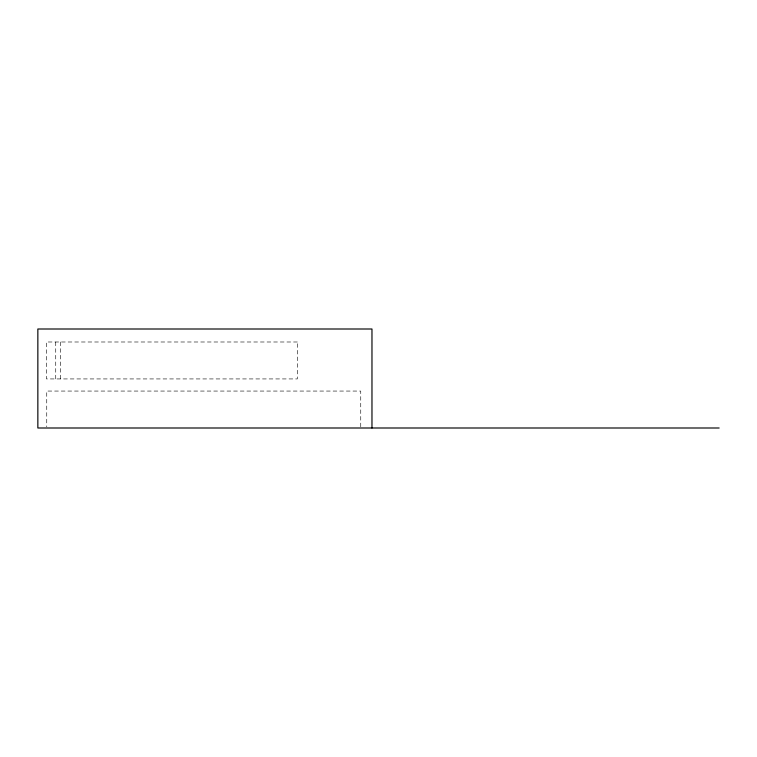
<?xml version="1.0" encoding="UTF-8"?>
<svg xmlns="http://www.w3.org/2000/svg" width="757" height="757" viewBox="0 0 757 757"><rect width="100%" height="100%" fill="white"/><g stroke="black" fill="none" stroke-linecap="round" stroke-linejoin="round"><path stroke-width="0.57" stroke-dasharray="3.79 2.84" d="M360.748 426.844L360.748 391.057L46.745 391.057L46.745 426.844M60.38 341.994L60.38 378.935M55.734 341.994L55.734 378.935M297.331 341.994L46.442 341.994L46.442 378.935L297.331 378.935L297.331 341.994"/><path stroke-width="1.14" d="M719.15 427.998L37.85 427.998L37.85 329.002L371.971 329.002L371.971 427.998"/></g></svg>
